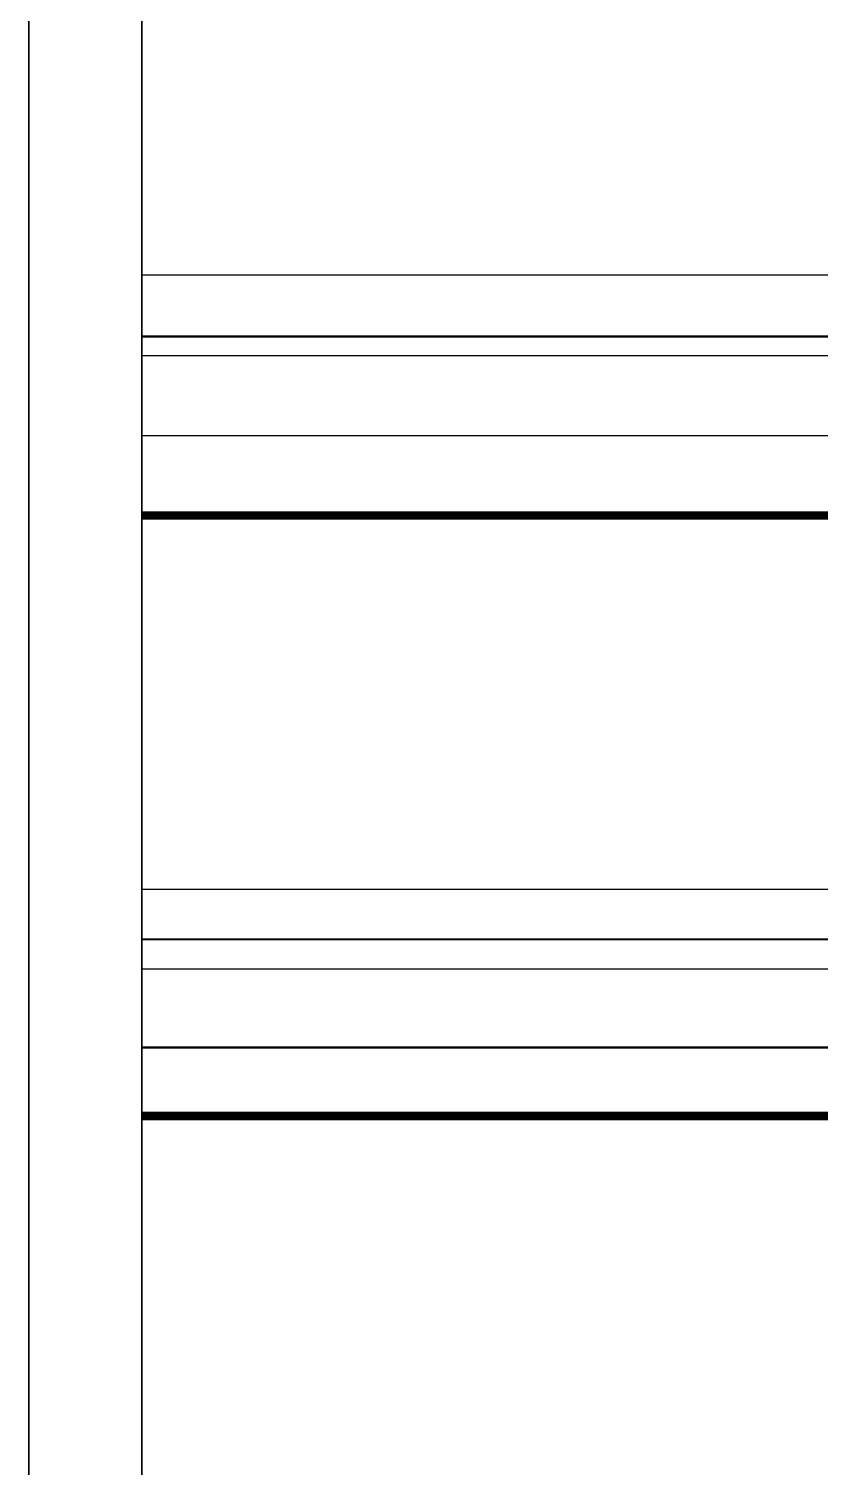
# Model space of a CAD drawing. Header units: millimetres. Extents: x -85 to 1059, y -155 to 155.
# Drawn here: x 1000 to 1003.5, y -82.97 to -76.62 of the extents above; entities that cross this region are included whole.
import ezdxf

# ---------------------------------------------------------------- set-up
doc = ezdxf.new("R2010")
doc.units = ezdxf.units.MM
doc.header["$MEASUREMENT"] = 0
doc.layers.add('Default', color=7, linetype='Continuous', true_color=0x000000)

msp = doc.modelspace()

# ---------------------------------------------------------------- linework, layer by layer
at = {"layer": 'Default'}
for points, knots in [([(1000, 0, -154), (1000, -154, -154), (1000, -154), (1000, -154, 154), (1000, 0, 154), (1000, 154, 154), (1000, 154), (1000, 154, -154), (1000, 0, -154)], [0, 0, 0, 241.902634, 241.902634, 483.805269, 483.805269, 725.707903, 725.707903, 967.610537, 967.610537, 967.610537]), ([(1000, 0, -150), (1000, -150, -150), (1000, -150), (1000, -150, 150), (1000, 0, 150), (1000, 150, 150), (1000, 150), (1000, 150, -150), (1000, 0, -150)], [0, 0, 0, 235.619449, 235.619449, 471.238898, 471.238898, 706.858347, 706.858347, 942.477796, 942.477796, 942.477796])]:
    msp.add_rational_spline(points, [1, 0.707106781187, 1, 0.707106781187, 1, 0.707106781187, 1, 0.707106781187, 1], degree=2, knots=knots, dxfattribs=at)
for points, degree, knots in [([(1000.5, 0.0018, 150.0005), (1000.5, 82.8446, 150.0005), (1000.5, 150.0018, 82.8432), (1000.5, 150.0018, 0.0004), (1000.5, 150.0018, -82.8427), (1000.5, 82.8446, -150), (1000.5, 0.0018, -150), (1000.5, -82.8411, -150), (1000.5, -149.9983, -82.8427), (1000.5, -149.9983, 0.0004), (1000.5, -149.9983, 82.8432), (1000.5, -82.8411, 150.0005), (1000.5, 0.0018, 150.0005)], 3, [-5, -5, -5, -5, -4, -4, -4, -3, -3, -3, -2, -2, -2, -1, -1, -1, -1]), ([(1000.5, 0.3488, 139.7504), (1000.5, -76.9709, 139.7504), (1000.5, -139.6511, 77.0702), (1000.5, -139.6511, -0.2498), (1000.5, -139.6511, -77.5699), (1000.5, -76.9709, -140.2497), (1000.5, 0.3488, -140.2497), (1000.5, 77.6689, -140.2497), (1000.5, 140.349, -77.5699), (1000.5, 140.349, -0.2498), (1000.5, 140.349, 77.0702), (1000.5, 77.6689, 139.7504), (1000.5, 0.3488, 139.7504)], 3, [20636, 20636, 20636, 20636, 20637, 20637, 20637, 20638, 20638, 20638, 20639, 20639, 20639, 20640, 20640, 20640, 20640]), ([(1000.5, 0.0018, 140.0004), (1000.5, -77.318, 140.0004), (1000.5, -139.9981, 77.3202), (1000.5, -139.9981, 0.0002), (1000.5, -139.9981, -77.3199), (1000.5, -77.318, -139.9997), (1000.5, 0.0018, -139.9997), (1000.5, 77.3215, -139.9997), (1000.5, 140.002, -77.3199), (1000.5, 140.002, 0.0002), (1000.5, 140.002, 77.3202), (1000.5, 77.3215, 140.0004), (1000.5, 0.0018, 140.0004)], 3, [-1, -1, -1, -1, 0, 0, 0, 1, 1, 1, 2, 2, 2, 3, 3, 3, 3]), ([(1000.5, -76.0963, -132.7582), (1000.5, -76.1265, -132.7858), (1000.5, -76.1567, -132.8133), (1000.5, -76.1921, -132.8454), (1000.5, -76.2276, -132.8775), (1000.5, -76.2636, -132.9098), (1000.5, -76.2995, -132.942), (1000.5, -76.3357, -132.9745), (1000.5, -76.3719, -133.007), (1000.5, -76.4084, -133.0394), (1000.5, -76.4449, -133.0719), (1000.5, -76.4816, -133.1047), (1000.5, -76.5183, -133.1375), (1000.5, -76.5553, -133.1701), (1000.5, -76.5924, -133.2027), (1000.5, -76.6296, -133.2357), (1000.5, -76.6668, -133.2687), (1000.5, -76.7042, -133.3017), (1000.5, -76.7416, -133.3347), (1000.5, -76.7795, -133.368), (1000.5, -76.8174, -133.4014), (1000.5, -76.8557, -133.4345), (1000.5, -76.894, -133.4677), (1000.5, -76.9324, -133.5012), (1000.5, -76.9709, -133.5347), (1000.5, -77.0099, -133.5682), (1000.5, -77.0488, -133.6017), (1000.5, -77.0877, -133.6353), (1000.5, -77.1265, -133.6688), (1000.5, -77.166, -133.7026), (1000.5, -77.2055, -133.7365), (1000.5, -77.2452, -133.7704), (1000.5, -77.2849, -133.8042), (1000.5, -77.3247, -133.8383), (1000.5, -77.3646, -133.8723), (1000.5, -77.405, -133.9064), (1000.5, -77.4454, -133.9404), (1000.5, -77.4859, -133.9746), (1000.5, -77.5265, -134.0088), (1000.5, -77.5674, -134.0432), (1000.5, -77.6084, -134.0776), (1000.5, -77.6495, -134.112), (1000.5, -77.6906, -134.1464), (1000.5, -77.6976, -134.1522), (1000.5, -77.7047, -134.1581)], 2, [12105, 12105, 12105, 12106, 12106, 12107, 12107, 12108, 12108, 12109, 12109, 12110, 12110, 12111, 12111, 12112, 12112, 12113, 12113, 12114, 12114, 12115, 12115, 12116, 12116, 12117, 12117, 12118, 12118, 12119, 12119, 12120, 12120, 12121, 12121, 12122, 12122, 12123, 12123, 12124, 12124, 12125, 12125, 12126, 12126, 12127, 12127, 12127]), ([(1000.5, -77.7047, 133.6585), (1000.5, -77.6976, 133.6527), (1000.5, -77.6906, 133.6468), (1000.5, -77.6495, 133.6123), (1000.5, -77.6084, 133.5777), (1000.5, -77.5674, 133.5433), (1000.5, -77.5265, 133.5089), (1000.5, -77.4859, 133.4749), (1000.5, -77.4454, 133.4408), (1000.5, -77.405, 133.4066), (1000.5, -77.3646, 133.3724), (1000.5, -77.3247, 133.3383), (1000.5, -77.2849, 133.3043), (1000.5, -77.2452, 133.2706), (1000.5, -77.2055, 133.2369), (1000.5, -77.166, 133.203), (1000.5, -77.1265, 133.1692), (1000.5, -77.0877, 133.1355), (1000.5, -77.0488, 133.1018), (1000.5, -77.0099, 133.0683), (1000.5, -76.9709, 133.0348), (1000.5, -76.9324, 133.0014), (1000.5, -76.894, 132.9681), (1000.5, -76.8557, 132.9347), (1000.5, -76.8174, 132.9014), (1000.5, -76.7795, 132.8683), (1000.5, -76.7416, 132.8351), (1000.5, -76.7042, 132.8019), (1000.5, -76.6668, 132.7688), (1000.5, -76.6296, 132.7361), (1000.5, -76.5924, 132.7035), (1000.5, -76.5553, 132.6705), (1000.5, -76.5183, 132.6375), (1000.5, -76.4816, 132.6051), (1000.5, -76.4449, 132.5726), (1000.5, -76.4084, 132.5398), (1000.5, -76.3719, 132.507), (1000.5, -76.3357, 132.4747), (1000.5, -76.2995, 132.4424), (1000.5, -76.2636, 132.4102), (1000.5, -76.2276, 132.3779), (1000.5, -76.1921, 132.3456), (1000.5, -76.1567, 132.3133), (1000.5, -76.1265, 132.2862), (1000.5, -76.0963, 132.259)], 2, [18963, 18963, 18963, 18964, 18964, 18965, 18965, 18966, 18966, 18967, 18967, 18968, 18968, 18969, 18969, 18970, 18970, 18971, 18971, 18972, 18972, 18973, 18973, 18974, 18974, 18975, 18975, 18976, 18976, 18977, 18977, 18978, 18978, 18979, 18979, 18980, 18980, 18981, 18981, 18982, 18982, 18983, 18983, 18984, 18984, 18985, 18985, 18985]), ([(1000.5, -77.9763, 131.1276), (1000.5, -77.9761, 131.1294), (1000.5, -77.9759, 131.1312), (1000.5, -77.9758, 131.1329), (1000.5, -77.9756, 131.1347)], 2, [18933, 18933, 18933, 18934, 18934, 18935, 18935, 18935]), ([(1000.5, -78.4148, -133.7421), (1000.5, -78.413, -133.733), (1000.5, -78.4113, -133.7238), (1000.5, -78.4012, -133.6711), (1000.5, -78.3912, -133.6183), (1000.5, -78.3813, -133.5658), (1000.5, -78.3714, -133.5132), (1000.5, -78.3614, -133.4612), (1000.5, -78.3513, -133.4091), (1000.5, -78.3411, -133.3573), (1000.5, -78.3308, -133.3054), (1000.5, -78.3208, -133.2539), (1000.5, -78.3107, -133.2024), (1000.5, -78.3005, -133.1512), (1000.5, -78.2903, -133.1001), (1000.5, -78.28, -133.0493), (1000.5, -78.2698, -132.9985), (1000.5, -78.2596, -132.948), (1000.5, -78.2494, -132.8976), (1000.5, -78.2389, -132.8473), (1000.5, -78.2285, -132.7971), (1000.5, -78.2183, -132.7471), (1000.5, -78.2081, -132.6972), (1000.5, -78.1975, -132.6477), (1000.5, -78.1869, -132.5981), (1000.5, -78.1767, -132.5489), (1000.5, -78.1664, -132.4997), (1000.5, -78.1559, -132.4508), (1000.5, -78.1453, -132.4019), (1000.5, -78.1347, -132.3531), (1000.5, -78.1241, -132.3042), (1000.5, -78.1135, -132.2561), (1000.5, -78.1029, -132.2079), (1000.5, -78.0924, -132.1599), (1000.5, -78.0818, -132.112), (1000.5, -78.0712, -132.0643), (1000.5, -78.0606, -132.0167), (1000.5, -78.0499, -131.9693), (1000.5, -78.0391, -131.9218), (1000.5, -78.0285, -131.8749), (1000.5, -78.0179, -131.828), (1000.5, -78.0072, -131.7812), (1000.5, -77.9964, -131.7345), (1000.5, -77.9865, -131.6918), (1000.5, -77.9767, -131.6491)], 2, [12129, 12129, 12129, 12130.045455, 12130.045455, 12131.090909, 12131.090909, 12132.136364, 12132.136364, 12133.181818, 12133.181818, 12134.227273, 12134.227273, 12135.272727, 12135.272727, 12136.318182, 12136.318182, 12137.363636, 12137.363636, 12138.409091, 12138.409091, 12139.454545, 12139.454545, 12140.5, 12140.5, 12141.545455, 12141.545455, 12142.590909, 12142.590909, 12143.636364, 12143.636364, 12144.681818, 12144.681818, 12145.727273, 12145.727273, 12146.772727, 12146.772727, 12147.818182, 12147.818182, 12148.863636, 12148.863636, 12149.909091, 12149.909091, 12150.954545, 12150.954545, 12152, 12152, 12152]), ([(1000.5, -77.9781, 131.1552), (1000.5, -77.9872, 131.1948), (1000.5, -77.9964, 131.2345), (1000.5, -78.0072, 131.2813), (1000.5, -78.0179, 131.328), (1000.5, -78.0285, 131.3751), (1000.5, -78.0391, 131.4222), (1000.5, -78.0499, 131.4697), (1000.5, -78.0606, 131.5171), (1000.5, -78.0712, 131.5646), (1000.5, -78.0818, 131.612), (1000.5, -78.0924, 131.6602), (1000.5, -78.1029, 131.7083), (1000.5, -78.1135, 131.7566), (1000.5, -78.1241, 131.805), (1000.5, -78.1347, 131.8535), (1000.5, -78.1453, 131.902), (1000.5, -78.1559, 131.951), (1000.5, -78.1664, 132.0001), (1000.5, -78.1767, 132.0493), (1000.5, -78.1869, 132.0985), (1000.5, -78.1975, 132.1481), (1000.5, -78.2081, 132.1976), (1000.5, -78.2183, 132.2474), (1000.5, -78.2285, 132.2971), (1000.5, -78.2389, 132.3474), (1000.5, -78.2494, 132.3976), (1000.5, -78.2596, 132.4483), (1000.5, -78.2698, 132.4989), (1000.5, -78.28, 132.5499), (1000.5, -78.2903, 132.6008), (1000.5, -78.3005, 132.6518), (1000.5, -78.3107, 132.7028), (1000.5, -78.3208, 132.7543), (1000.5, -78.3308, 132.8058), (1000.5, -78.3411, 132.8577), (1000.5, -78.3513, 132.9095), (1000.5, -78.3614, 132.9616), (1000.5, -78.3714, 133.0136), (1000.5, -78.3813, 133.0662), (1000.5, -78.3912, 133.1187), (1000.5, -78.4012, 133.1713), (1000.5, -78.4113, 133.2239), (1000.5, -78.413, 133.233), (1000.5, -78.4148, 133.2422)], 2, [18939, 18939, 18939, 18940, 18940, 18941, 18941, 18942, 18942, 18943, 18943, 18944, 18944, 18945, 18945, 18946, 18946, 18947, 18947, 18948, 18948, 18949, 18949, 18950, 18950, 18951, 18951, 18952, 18952, 18953, 18953, 18954, 18954, 18955, 18955, 18956, 18956, 18957, 18957, 18958, 18958, 18959, 18959, 18960, 18960, 18961, 18961, 18961]), ([(1000.5, -77.9795, -131.6209), (1000.5, -78.1061, -131.5452), (1000.5, -78.2328, -131.4695), (1000.5, -78.3665, -131.3893), (1000.5, -78.5002, -131.309), (1000.5, -78.6265, -131.2328), (1000.5, -78.7528, -131.1566)], 2, [12160, 12160, 12160, 12161, 12161, 12162, 12162, 12163, 12163, 12163]), ([(1000.5, -78.7528, 130.657), (1000.5, -78.6265, 130.7332), (1000.5, -78.5002, 130.8094), (1000.5, -78.3665, 130.8897), (1000.5, -78.2328, 130.97), (1000.5, -78.1061, 131.0454), (1000.5, -77.9795, 131.1209)], 2, [18927, 18927, 18927, 18928, 18928, 18929, 18929, 18930, 18930, 18930]), ([(1000.5, -78.7838, -131.1715), (1000.5, -78.8143, -131.1983), (1000.5, -78.8448, -131.2251), (1000.5, -78.881, -131.2565), (1000.5, -78.9172, -131.2879), (1000.5, -78.9538, -131.3194), (1000.5, -78.9905, -131.351), (1000.5, -79.0272, -131.3828), (1000.5, -79.0639, -131.4145), (1000.5, -79.101, -131.4463), (1000.5, -79.138, -131.478), (1000.5, -79.1754, -131.5098), (1000.5, -79.2128, -131.5415), (1000.5, -79.2504, -131.5736), (1000.5, -79.2879, -131.6057), (1000.5, -79.326, -131.6378), (1000.5, -79.3641, -131.6699), (1000.5, -79.4024, -131.7022), (1000.5, -79.4407, -131.7345), (1000.5, -79.4793, -131.7669), (1000.5, -79.5179, -131.7994), (1000.5, -79.5566, -131.8319), (1000.5, -79.5952, -131.8643), (1000.5, -79.6345, -131.8969), (1000.5, -79.6739, -131.9296), (1000.5, -79.7132, -131.9622), (1000.5, -79.7525, -131.9948), (1000.5, -79.7922, -132.0278), (1000.5, -79.8319, -132.0608), (1000.5, -79.8721, -132.0936), (1000.5, -79.9123, -132.1264), (1000.5, -79.9526, -132.1596), (1000.5, -79.9928, -132.1927), (1000.5, -80.0335, -132.2259), (1000.5, -80.0743, -132.2591), (1000.5, -80.1152, -132.2924), (1000.5, -80.1561, -132.3257), (1000.5, -80.1976, -132.3591), (1000.5, -80.239, -132.3924), (1000.5, -80.2805, -132.4259), (1000.5, -80.3219, -132.4594), (1000.5, -80.3637, -132.493), (1000.5, -80.4055, -132.5265), (1000.5, -80.4128, -132.5323), (1000.5, -80.42, -132.5381)], 2, [12172, 12172, 12172, 12173, 12173, 12174, 12174, 12175, 12175, 12176, 12176, 12177, 12177, 12178, 12178, 12179, 12179, 12180, 12180, 12181, 12181, 12182, 12182, 12183, 12183, 12184, 12184, 12185, 12185, 12186, 12186, 12187, 12187, 12188, 12188, 12189, 12189, 12190, 12190, 12191, 12191, 12192, 12192, 12193, 12193, 12194, 12194, 12194]), ([(1000.5, -80.42, 132.0385), (1000.5, -80.4128, 132.0327), (1000.5, -80.4055, 132.0269), (1000.5, -80.3637, 131.9934), (1000.5, -80.3219, 131.9598), (1000.5, -80.2805, 131.9263), (1000.5, -80.239, 131.8928), (1000.5, -80.1976, 131.8595), (1000.5, -80.1561, 131.8261), (1000.5, -80.1152, 131.7928), (1000.5, -80.0743, 131.7595), (1000.5, -80.0335, 131.7265), (1000.5, -79.9928, 131.6935), (1000.5, -79.9526, 131.6603), (1000.5, -79.9123, 131.6272), (1000.5, -79.8721, 131.5942), (1000.5, -79.8319, 131.5612), (1000.5, -79.7922, 131.5284), (1000.5, -79.7525, 131.4956), (1000.5, -79.7132, 131.4628), (1000.5, -79.6739, 131.43), (1000.5, -79.6345, 131.3973), (1000.5, -79.5952, 131.3647), (1000.5, -79.5566, 131.3323), (1000.5, -79.5179, 131.2998), (1000.5, -79.4793, 131.2675), (1000.5, -79.4407, 131.2352), (1000.5, -79.4024, 131.2028), (1000.5, -79.3641, 131.1703), (1000.5, -79.326, 131.1382), (1000.5, -79.2879, 131.1061), (1000.5, -79.2504, 131.0742), (1000.5, -79.2128, 131.0423), (1000.5, -79.1754, 131.0102), (1000.5, -79.138, 130.9781), (1000.5, -79.101, 130.9463), (1000.5, -79.0639, 130.9146), (1000.5, -79.0272, 130.883), (1000.5, -78.9905, 130.8514), (1000.5, -78.9538, 130.8197), (1000.5, -78.9172, 130.7879), (1000.5, -78.881, 130.7565), (1000.5, -78.8448, 130.7251), (1000.5, -78.8143, 130.6985), (1000.5, -78.7838, 130.6719)], 2, [18896, 18896, 18896, 18897, 18897, 18898, 18898, 18899, 18899, 18900, 18900, 18901, 18901, 18902, 18902, 18903, 18903, 18904, 18904, 18905, 18905, 18906, 18906, 18907, 18907, 18908, 18908, 18909, 18909, 18910, 18910, 18911, 18911, 18912, 18912, 18913, 18913, 18914, 18914, 18915, 18915, 18916, 18916, 18917, 18917, 18918, 18918, 18918]), ([(1000.5, -80.6405, 129.4999), (1000.5, -80.6401, 129.5013), (1000.5, -80.6398, 129.5028), (1000.5, -80.6394, 129.5042), (1000.5, -80.6391, 129.5056)], 2, [18865, 18865, 18865, 18866, 18866, 18867, 18867, 18867]), ([(1000.5, -80.6408, -130.0239), (1000.5, -80.6405, -130.0212), (1000.5, -80.6401, -130.0186), (1000.5, -80.6398, -130.0161), (1000.5, -80.6394, -130.0136)], 2, [12219, 12219, 12219, 12220, 12220, 12221, 12221, 12221]), ([(1000.5, -81.1178, -132.0894), (1000.5, -81.1067, -132.0368), (1000.5, -81.0956, -131.9843), (1000.5, -81.0844, -131.932), (1000.5, -81.0733, -131.8798), (1000.5, -81.0622, -131.8278), (1000.5, -81.0511, -131.7758), (1000.5, -81.04, -131.7243), (1000.5, -81.0289, -131.6727), (1000.5, -81.0176, -131.6216), (1000.5, -81.0063, -131.5704), (1000.5, -80.9952, -131.5195), (1000.5, -80.9841, -131.4685), (1000.5, -80.9726, -131.4179), (1000.5, -80.9612, -131.3672), (1000.5, -80.9499, -131.317), (1000.5, -80.9386, -131.2667), (1000.5, -80.9273, -131.2168), (1000.5, -80.916, -131.1669), (1000.5, -80.9045, -131.1169), (1000.5, -80.8931, -131.067), (1000.5, -80.8818, -131.0178), (1000.5, -80.8705, -130.9686), (1000.5, -80.859, -130.9196), (1000.5, -80.8476, -130.8705), (1000.5, -80.8361, -130.8217), (1000.5, -80.8246, -130.7728), (1000.5, -80.813, -130.7245), (1000.5, -80.8013, -130.6762), (1000.5, -80.7899, -130.6282), (1000.5, -80.7784, -130.5802), (1000.5, -80.7668, -130.5324), (1000.5, -80.7551, -130.4846), (1000.5, -80.7437, -130.4371), (1000.5, -80.7322, -130.3897), (1000.5, -80.7206, -130.3426), (1000.5, -80.7089, -130.2955), (1000.5, -80.6973, -130.2486), (1000.5, -80.6856, -130.2017), (1000.5, -80.674, -130.1553), (1000.5, -80.6624, -130.1089), (1000.5, -80.6523, -130.0694), (1000.5, -80.6422, -130.0299)], 2, [12197, 12197, 12197, 12198, 12198, 12199, 12199, 12200, 12200, 12201, 12201, 12202, 12202, 12203, 12203, 12204, 12204, 12205, 12205, 12206, 12206, 12207, 12207, 12208, 12208, 12209, 12209, 12210, 12210, 12211, 12211, 12212, 12212, 12213, 12213, 12214, 12214, 12215, 12215, 12216, 12216, 12217, 12217, 12218, 12218, 12218]), ([(1000.5, -80.6422, 129.5306), (1000.5, -80.6523, 129.5698), (1000.5, -80.6624, 129.6089), (1000.5, -80.674, 129.6555), (1000.5, -80.6856, 129.7021), (1000.5, -80.6973, 129.749), (1000.5, -80.7089, 129.7959), (1000.5, -80.7206, 129.843), (1000.5, -80.7322, 129.8901), (1000.5, -80.7437, 129.9375), (1000.5, -80.7551, 129.985), (1000.5, -80.7668, 130.0326), (1000.5, -80.7784, 130.0802), (1000.5, -80.7899, 130.1286), (1000.5, -80.8013, 130.1769), (1000.5, -80.813, 130.2251), (1000.5, -80.8246, 130.2732), (1000.5, -80.8361, 130.3221), (1000.5, -80.8476, 130.3709), (1000.5, -80.859, 130.42), (1000.5, -80.8705, 130.469), (1000.5, -80.8818, 130.5182), (1000.5, -80.8931, 130.5674), (1000.5, -80.9045, 130.617), (1000.5, -80.916, 130.6666), (1000.5, -80.9273, 130.7168), (1000.5, -80.9386, 130.7671), (1000.5, -80.9499, 130.8174), (1000.5, -80.9612, 130.8676), (1000.5, -80.9726, 130.9183), (1000.5, -80.9841, 130.9689), (1000.5, -80.9952, 131.0197), (1000.5, -81.0063, 131.0705), (1000.5, -81.0176, 131.1218), (1000.5, -81.0289, 131.1732), (1000.5, -81.04, 131.2248), (1000.5, -81.0511, 131.2765), (1000.5, -81.0622, 131.3284), (1000.5, -81.0733, 131.3802), (1000.5, -81.0844, 131.4324), (1000.5, -81.0956, 131.4847), (1000.5, -81.1067, 131.5372), (1000.5, -81.1178, 131.5898), (1000.5, -81.1196, 131.5988), (1000.5, -81.1213, 131.6078)], 2, [18872, 18872, 18872, 18873, 18873, 18874, 18874, 18875, 18875, 18876, 18876, 18877, 18877, 18878, 18878, 18879, 18879, 18880, 18880, 18881, 18881, 18882, 18882, 18883, 18883, 18884, 18884, 18885, 18885, 18886, 18886, 18887, 18887, 18888, 18888, 18889, 18889, 18890, 18890, 18891, 18891, 18892, 18892, 18893, 18893, 18894, 18894, 18894]), ([(1000.5, -80.6433, -129.9956), (1000.5, -80.7682, -129.9175), (1000.5, -80.8931, -129.8394), (1000.5, -81.0252, -129.7563), (1000.5, -81.1573, -129.6732), (1000.5, -81.2818, -129.5945), (1000.5, -81.4064, -129.5159)], 2, [12227, 12227, 12227, 12228, 12228, 12229, 12229, 12230, 12230, 12230]), ([(1000.5, -81.4064, 129.0166), (1000.5, -81.2818, 129.0951), (1000.5, -81.1573, 129.1736), (1000.5, -81.0252, 129.2567), (1000.5, -80.8931, 129.3398), (1000.5, -80.7682, 129.4179), (1000.5, -80.6433, 129.496)], 2, [18860, 18860, 18860, 18861, 18861, 18862, 18862, 18863, 18863, 18863]), ([(1000.5, -81.4378, -129.5303), (1000.5, -81.469, -129.5563), (1000.5, -81.5002, -129.5822), (1000.5, -81.5371, -129.6129), (1000.5, -81.5739, -129.6436), (1000.5, -81.6111, -129.6744), (1000.5, -81.6484, -129.7053), (1000.5, -81.6858, -129.7362), (1000.5, -81.7232, -129.767), (1000.5, -81.7607, -129.7983), (1000.5, -81.7983, -129.8295), (1000.5, -81.8362, -129.8604), (1000.5, -81.8741, -129.8912), (1000.5, -81.9126, -129.9226), (1000.5, -81.951, -129.954), (1000.5, -81.9897, -129.9854), (1000.5, -82.0283, -130.0168), (1000.5, -82.0673, -130.0482), (1000.5, -82.1063, -130.0796), (1000.5, -82.1453, -130.1112), (1000.5, -82.1842, -130.1428), (1000.5, -82.2239, -130.1745), (1000.5, -82.2636, -130.2063), (1000.5, -82.3033, -130.2382), (1000.5, -82.343, -130.2701), (1000.5, -82.3832, -130.3019), (1000.5, -82.4234, -130.3336), (1000.5, -82.4636, -130.3657), (1000.5, -82.5039, -130.3978), (1000.5, -82.5448, -130.4299), (1000.5, -82.5857, -130.462), (1000.5, -82.6266, -130.4943), (1000.5, -82.6675, -130.5266), (1000.5, -82.709, -130.5589), (1000.5, -82.7504, -130.5911), (1000.5, -82.7921, -130.6236), (1000.5, -82.8337, -130.656), (1000.5, -82.8755, -130.6885), (1000.5, -82.9173, -130.721), (1000.5, -82.9596, -130.7538), (1000.5, -83.002, -130.7866), (1000.5, -83.0445, -130.8192), (1000.5, -83.087, -130.8518), (1000.5, -83.0944, -130.8575), (1000.5, -83.1018, -130.8631)], 2, [12239, 12239, 12239, 12240, 12240, 12241, 12241, 12242, 12242, 12243, 12243, 12244, 12244, 12245, 12245, 12246, 12246, 12247, 12247, 12248, 12248, 12249, 12249, 12250, 12250, 12251, 12251, 12252, 12252, 12253, 12253, 12254, 12254, 12255, 12255, 12256, 12256, 12257, 12257, 12258, 12258, 12259, 12259, 12260, 12260, 12261, 12261, 12261]), ([(1000.5, -83.1018, 130.3635), (1000.5, -83.0944, 130.3579), (1000.5, -83.087, 130.3522), (1000.5, -83.0445, 130.3194), (1000.5, -83.002, 130.2866), (1000.5, -82.9596, 130.2542), (1000.5, -82.9173, 130.2217), (1000.5, -82.8755, 130.1889), (1000.5, -82.8337, 130.1561), (1000.5, -82.7921, 130.1238), (1000.5, -82.7504, 130.0915), (1000.5, -82.709, 130.0591), (1000.5, -82.6675, 130.0266), (1000.5, -82.6266, 129.9945), (1000.5, -82.5857, 129.9624), (1000.5, -82.5448, 129.9303), (1000.5, -82.5039, 129.8982), (1000.5, -82.4636, 129.8661), (1000.5, -82.4234, 129.834), (1000.5, -82.3832, 129.8021), (1000.5, -82.343, 129.7702), (1000.5, -82.3033, 129.7384), (1000.5, -82.2636, 129.7067), (1000.5, -82.2239, 129.6749), (1000.5, -82.1842, 129.6432), (1000.5, -82.1453, 129.6116), (1000.5, -82.1063, 129.58), (1000.5, -82.0673, 129.5486), (1000.5, -82.0283, 129.5172), (1000.5, -81.9897, 129.4858), (1000.5, -81.951, 129.4544), (1000.5, -81.9126, 129.4232), (1000.5, -81.8741, 129.392), (1000.5, -81.8362, 129.3606), (1000.5, -81.7983, 129.3292), (1000.5, -81.7607, 129.2983), (1000.5, -81.7232, 129.2674), (1000.5, -81.6858, 129.2366), (1000.5, -81.6484, 129.2057), (1000.5, -81.6111, 129.1748), (1000.5, -81.5739, 129.144), (1000.5, -81.5371, 129.1133), (1000.5, -81.5002, 129.0826), (1000.5, -81.469, 129.0565), (1000.5, -81.4378, 129.0304)], 2, [18829, 18829, 18829, 18830, 18830, 18831, 18831, 18832, 18832, 18833, 18833, 18834, 18834, 18835, 18835, 18836, 18836, 18837, 18837, 18838, 18838, 18839, 18839, 18840, 18840, 18841, 18841, 18842, 18842, 18843, 18843, 18844, 18844, 18845, 18845, 18846, 18846, 18847, 18847, 18848, 18848, 18849, 18849, 18850, 18850, 18851, 18851, 18851])]:
    msp.add_open_spline(points, degree=degree, knots=knots, dxfattribs=at)
for points in [[(1007, -77.7047, -134.1581), (1003.75, -77.7047, -134.1581), (1000.5, -77.7047, -134.1581)], [(1000.5, -77.7047, -134.1581), (1000.5, -77.8833, -134.0559), (1000.5, -78.062, -133.9538)], [(1007, -77.7047, 133.6585), (1003.75, -77.7047, 133.6585), (1000.5, -77.7047, 133.6585)], [(1000.5, -78.062, 133.4542), (1000.5, -77.8833, 133.5563), (1000.5, -77.7047, 133.6585)], [(1007, -77.9756, -131.6389), (1003.75, -77.9756, -131.6389), (1000.5, -77.9756, -131.6389)], [(1000.5, -77.9763, -131.6435), (1000.5, -77.9759, -131.6412), (1000.5, -77.9756, -131.6389)], [(1007, -77.9756, -131.6346), (1003.75, -77.9756, -131.6346), (1000.5, -77.9756, -131.6346)], [(1000.5, -77.9756, -131.6389), (1000.5, -77.9756, -131.6368), (1000.5, -77.9756, -131.6346)], [(1000.5, -77.9756, -131.6346), (1000.5, -77.9758, -131.6325), (1000.5, -77.9759, -131.6304)], [(1007, -77.9756, 131.1347), (1003.75, -77.9756, 131.1347), (1000.5, -77.9756, 131.1347)], [(1007, -77.9756, 131.1389), (1003.75, -77.9756, 131.1389), (1000.5, -77.9756, 131.1389)], [(1000.5, -77.9756, 131.1347), (1000.5, -77.9756, 131.1368), (1000.5, -77.9756, 131.1389)], [(1000.5, -77.9756, 131.1389), (1000.5, -77.9759, 131.1416), (1000.5, -77.9763, 131.1442)], [(1007, -77.9759, -131.6304), (1003.75, -77.9759, -131.6304), (1000.5, -77.9759, -131.6304)], [(1000.5, -77.9759, -131.6304), (1000.5, -77.9761, -131.6288), (1000.5, -77.9763, -131.6272)], [(1007, -77.9763, -131.6435), (1003.75, -77.9763, -131.6435), (1000.5, -77.9763, -131.6435)], [(1000.5, -77.9767, -131.6491), (1000.5, -77.9765, -131.6463), (1000.5, -77.9763, -131.6435)], [(1007, -77.9763, -131.6272), (1003.75, -77.9763, -131.6272), (1000.5, -77.9763, -131.6272)], [(1000.5, -77.9763, -131.6272), (1000.5, -77.9767, -131.626), (1000.5, -77.977, -131.6248)], [(1007, -77.9763, 131.1276), (1003.75, -77.9763, 131.1276), (1000.5, -77.9763, 131.1276)], [(1000.5, -77.977, 131.1248), (1000.5, -77.9767, 131.1262), (1000.5, -77.9763, 131.1276)], [(1007, -77.9763, 131.1442), (1003.75, -77.9763, 131.1442), (1000.5, -77.9763, 131.1442)], [(1000.5, -77.9763, 131.1442), (1000.5, -77.9765, 131.1469), (1000.5, -77.9767, 131.1495)], [(1007, -77.9767, -131.6491), (1003.75, -77.9767, -131.6491), (1000.5, -77.9767, -131.6491)], [(1007, -77.9767, 131.1495), (1003.75, -77.9767, 131.1495), (1000.5, -77.9767, 131.1495)], [(1000.5, -77.9767, 131.1495), (1000.5, -77.9774, 131.1523), (1000.5, -77.9781, 131.1552)], [(1007, -77.977, -131.6248), (1003.75, -77.977, -131.6248), (1000.5, -77.977, -131.6248)], [(1000.5, -77.977, -131.6248), (1000.5, -77.9775, -131.6237), (1000.5, -77.9781, -131.6227)], [(1007, -77.977, 131.1248), (1003.75, -77.977, 131.1248), (1000.5, -77.977, 131.1248)], [(1000.5, -77.9781, 131.1227), (1000.5, -77.9775, 131.1238), (1000.5, -77.977, 131.1248)], [(1007, -77.9781, -131.6227), (1003.75, -77.9781, -131.6227), (1000.5, -77.9781, -131.6227)], [(1000.5, -77.9781, -131.6227), (1000.5, -77.9788, -131.6218), (1000.5, -77.9795, -131.6209)], [(1007, -77.9781, 131.1227), (1003.75, -77.9781, 131.1227), (1000.5, -77.9781, 131.1227)], [(1000.5, -77.9795, 131.1209), (1000.5, -77.9788, 131.1218), (1000.5, -77.9781, 131.1227)], [(1007, -77.9781, 131.1552), (1003.75, -77.9781, 131.1552), (1000.5, -77.9781, 131.1552)], [(1007, -77.9795, -131.6209), (1003.75, -77.9795, -131.6209), (1000.5, -77.9795, -131.6209)], [(1007, -77.9795, 131.1209), (1003.75, -77.9795, 131.1209), (1000.5, -77.9795, 131.1209)], [(1007, -78.062, -133.9538), (1003.75, -78.062, -133.9538), (1000.5, -78.062, -133.9538)], [(1000.5, -78.062, -133.9538), (1000.5, -78.2384, -133.848), (1000.5, -78.4148, -133.7421)], [(1007, -78.062, 133.4542), (1003.75, -78.062, 133.4542), (1000.5, -78.062, 133.4542)], [(1000.5, -78.4148, 133.2422), (1000.5, -78.2384, 133.3482), (1000.5, -78.062, 133.4542)], [(1007, -78.4148, -133.7421), (1003.75, -78.4148, -133.7421), (1000.5, -78.4148, -133.7421)], [(1007, -78.4148, 133.2422), (1003.75, -78.4148, 133.2422), (1000.5, -78.4148, 133.2422)], [(1007, -78.7528, -131.1566), (1003.75, -78.7528, -131.1566), (1000.5, -78.7528, -131.1566)], [(1000.5, -78.7528, -131.1566), (1000.5, -78.7538, -131.1565), (1000.5, -78.7549, -131.1563)], [(1007, -78.7528, 130.657), (1003.75, -78.7528, 130.657), (1000.5, -78.7528, 130.657)], [(1000.5, -78.7549, 130.6563), (1000.5, -78.7538, 130.6567), (1000.5, -78.7528, 130.657)], [(1007, -78.7549, -131.1563), (1003.75, -78.7549, -131.1563), (1000.5, -78.7549, -131.1563)], [(1000.5, -78.7549, -131.1563), (1000.5, -78.7559, -131.1563), (1000.5, -78.757, -131.1563)], [(1007, -78.7549, 130.6563), (1003.75, -78.7549, 130.6563), (1000.5, -78.7549, 130.6563)], [(1000.5, -78.757, 130.6563), (1000.5, -78.7559, 130.6563), (1000.5, -78.7549, 130.6563)], [(1007, -78.757, -131.1563), (1003.75, -78.757, -131.1563), (1000.5, -78.757, -131.1563)], [(1000.5, -78.757, -131.1563), (1000.5, -78.7586, -131.1565), (1000.5, -78.7602, -131.1566)], [(1007, -78.757, 130.6563), (1003.75, -78.757, 130.6563), (1000.5, -78.757, 130.6563)], [(1000.5, -78.7602, 130.657), (1000.5, -78.7586, 130.6567), (1000.5, -78.757, 130.6563)], [(1007, -78.7602, -131.1566), (1003.75, -78.7602, -131.1566), (1000.5, -78.7602, -131.1566)], [(1000.5, -78.7602, -131.1566), (1000.5, -78.7618, -131.1572), (1000.5, -78.7633, -131.1577)], [(1007, -78.7602, 130.657), (1003.75, -78.7602, 130.657), (1000.5, -78.7602, 130.657)], [(1000.5, -78.7633, 130.6581), (1000.5, -78.7618, 130.6576), (1000.5, -78.7602, 130.657)], [(1007, -78.7633, -131.1577), (1003.75, -78.7633, -131.1577), (1000.5, -78.7633, -131.1577)], [(1000.5, -78.7633, -131.1577), (1000.5, -78.7651, -131.1586), (1000.5, -78.7669, -131.1595)], [(1007, -78.7633, 130.6581), (1003.75, -78.7633, 130.6581), (1000.5, -78.7633, 130.6581)], [(1000.5, -78.7669, 130.6599), (1000.5, -78.7651, 130.659), (1000.5, -78.7633, 130.6581)], [(1007, -78.7669, -131.1595), (1003.75, -78.7669, -131.1595), (1000.5, -78.7669, -131.1595)], [(1000.5, -78.7669, -131.1595), (1000.5, -78.7686, -131.1605), (1000.5, -78.7704, -131.1616)], [(1007, -78.7669, 130.6599), (1003.75, -78.7669, 130.6599), (1000.5, -78.7669, 130.6599)], [(1000.5, -78.7704, 130.662), (1000.5, -78.7686, 130.6609), (1000.5, -78.7669, 130.6599)], [(1007, -78.7704, -131.1616), (1003.75, -78.7704, -131.1616), (1000.5, -78.7704, -131.1616)], [(1000.5, -78.7704, -131.1616), (1000.5, -78.7725, -131.163), (1000.5, -78.7746, -131.1644)], [(1007, -78.7704, 130.662), (1003.75, -78.7704, 130.662), (1000.5, -78.7704, 130.662)], [(1000.5, -78.7746, 130.6648), (1000.5, -78.7725, 130.6634), (1000.5, -78.7704, 130.662)], [(1007, -78.7746, -131.1644), (1003.75, -78.7746, -131.1644), (1000.5, -78.7746, -131.1644)], [(1000.5, -78.7746, -131.1644), (1000.5, -78.7768, -131.1662), (1000.5, -78.7789, -131.1679)], [(1007, -78.7746, 130.6648), (1003.75, -78.7746, 130.6648), (1000.5, -78.7746, 130.6648)], [(1000.5, -78.7789, 130.668), (1000.5, -78.7768, 130.6664), (1000.5, -78.7746, 130.6648)], [(1007, -78.7789, -131.1679), (1003.75, -78.7789, -131.1679), (1000.5, -78.7789, -131.1679)], [(1000.5, -78.7789, -131.1679), (1000.5, -78.7813, -131.1697), (1000.5, -78.7838, -131.1715)], [(1007, -78.7789, 130.668), (1003.75, -78.7789, 130.668), (1000.5, -78.7789, 130.668)], [(1000.5, -78.7838, 130.6719), (1000.5, -78.7813, 130.6699), (1000.5, -78.7789, 130.668)], [(1007, -78.7838, -131.1715), (1003.75, -78.7838, -131.1715), (1000.5, -78.7838, -131.1715)], [(1007, -78.7838, 130.6719), (1003.75, -78.7838, 130.6719), (1000.5, -78.7838, 130.6719)], [(1007, -80.42, -132.5381), (1003.75, -80.42, -132.5381), (1000.5, -80.42, -132.5381)], [(1000.5, -80.42, -132.5381), (1000.5, -80.5964, -132.4323), (1000.5, -80.7728, -132.3264)], [(1007, -80.42, 132.0385), (1003.75, -80.42, 132.0385), (1000.5, -80.42, 132.0385)], [(1000.5, -80.7728, 131.8265), (1000.5, -80.5964, 131.9325), (1000.5, -80.42, 132.0385)], [(1007, -80.6391, -130.009), (1003.75, -80.6391, -130.009), (1000.5, -80.6391, -130.009)], [(1000.5, -80.6394, -130.0136), (1000.5, -80.6392, -130.0113), (1000.5, -80.6391, -130.009)], [(1007, -80.6391, -130.0055), (1003.75, -80.6391, -130.0055), (1000.5, -80.6391, -130.0055)], [(1000.5, -80.6391, -130.009), (1000.5, -80.6391, -130.0073), (1000.5, -80.6391, -130.0055)], [(1000.5, -80.6391, -130.0055), (1000.5, -80.6394, -130.0039), (1000.5, -80.6398, -130.0023)], [(1007, -80.6391, 129.5056), (1003.75, -80.6391, 129.5056), (1000.5, -80.6391, 129.5056)], [(1007, -80.6391, 129.5098), (1003.75, -80.6391, 129.5098), (1000.5, -80.6391, 129.5098)], [(1000.5, -80.6391, 129.5056), (1000.5, -80.6391, 129.5077), (1000.5, -80.6391, 129.5098)], [(1000.5, -80.6391, 129.5098), (1000.5, -80.6392, 129.5119), (1000.5, -80.6394, 129.514)], [(1007, -80.6394, -130.0136), (1003.75, -80.6394, -130.0136), (1000.5, -80.6394, -130.0136)], [(1007, -80.6394, 129.514), (1003.75, -80.6394, 129.514), (1000.5, -80.6394, 129.514)], [(1000.5, -80.6394, 129.514), (1000.5, -80.6398, 129.5163), (1000.5, -80.6401, 129.5186)], [(1007, -80.6398, -130.0023), (1003.75, -80.6398, -130.0023), (1000.5, -80.6398, -130.0023)], [(1000.5, -80.6398, -130.0023), (1000.5, -80.6401, -130.0009), (1000.5, -80.6405, -129.9995)], [(1007, -80.6401, 129.5186), (1003.75, -80.6401, 129.5186), (1000.5, -80.6401, 129.5186)], [(1000.5, -80.6401, 129.5186), (1000.5, -80.6405, 129.5214), (1000.5, -80.6408, 129.5243)], [(1007, -80.6405, -129.9995), (1003.75, -80.6405, -129.9995), (1000.5, -80.6405, -129.9995)], [(1000.5, -80.6405, -129.9995), (1000.5, -80.641, -129.9985), (1000.5, -80.6415, -129.9974)], [(1007, -80.6405, 129.4999), (1003.75, -80.6405, 129.4999), (1000.5, -80.6405, 129.4999)], [(1000.5, -80.6415, 129.4975), (1000.5, -80.641, 129.4987), (1000.5, -80.6405, 129.4999)], [(1007, -80.6408, -130.0239), (1003.75, -80.6408, -130.0239), (1000.5, -80.6408, -130.0239)], [(1000.5, -80.6422, -130.0299), (1000.5, -80.6415, -130.0269), (1000.5, -80.6408, -130.0239)], [(1007, -80.6408, 129.5243), (1003.75, -80.6408, 129.5243), (1000.5, -80.6408, 129.5243)], [(1000.5, -80.6408, 129.5243), (1000.5, -80.6415, 129.5274), (1000.5, -80.6422, 129.5306)], [(1007, -80.6415, -129.9974), (1003.75, -80.6415, -129.9974), (1000.5, -80.6415, -129.9974)], [(1000.5, -80.6415, -129.9974), (1000.5, -80.6424, -129.9965), (1000.5, -80.6433, -129.9956)], [(1007, -80.6415, 129.4975), (1003.75, -80.6415, 129.4975), (1000.5, -80.6415, 129.4975)], [(1000.5, -80.6433, 129.496), (1000.5, -80.6424, 129.4968), (1000.5, -80.6415, 129.4975)], [(1007, -80.6422, -130.0299), (1003.75, -80.6422, -130.0299), (1000.5, -80.6422, -130.0299)], [(1007, -80.6422, 129.5306), (1003.75, -80.6422, 129.5306), (1000.5, -80.6422, 129.5306)], [(1007, -80.6433, -129.9956), (1003.75, -80.6433, -129.9956), (1000.5, -80.6433, -129.9956)], [(1007, -80.6433, 129.496), (1003.75, -80.6433, 129.496), (1000.5, -80.6433, 129.496)], [(1007, -80.7728, -132.3264), (1003.75, -80.7728, -132.3264), (1000.5, -80.7728, -132.3264)], [(1000.5, -80.7728, -132.3264), (1000.5, -80.947, -132.2171), (1000.5, -81.1213, -132.1077)], [(1007, -80.7728, 131.8265), (1003.75, -80.7728, 131.8265), (1000.5, -80.7728, 131.8265)], [(1000.5, -81.1213, 131.6078), (1000.5, -80.947, 131.7171), (1000.5, -80.7728, 131.8265)], [(1007, -81.1178, -132.0894), (1003.75, -81.1178, -132.0894), (1000.5, -81.1178, -132.0894)], [(1000.5, -81.1213, -132.1077), (1000.5, -81.1196, -132.0986), (1000.5, -81.1178, -132.0894)], [(1007, -81.1213, -132.1077), (1003.75, -81.1213, -132.1077), (1000.5, -81.1213, -132.1077)], [(1007, -81.1213, 131.6078), (1003.75, -81.1213, 131.6078), (1000.5, -81.1213, 131.6078)], [(1007, -81.4064, -129.5159), (1003.75, -81.4064, -129.5159), (1000.5, -81.4064, -129.5159)], [(1000.5, -81.4064, -129.5159), (1000.5, -81.4074, -129.5157), (1000.5, -81.4085, -129.5155)], [(1007, -81.4064, 129.0166), (1003.75, -81.4064, 129.0166), (1000.5, -81.4064, 129.0166)], [(1000.5, -81.4085, 129.0159), (1000.5, -81.4074, 129.0163), (1000.5, -81.4064, 129.0166)], [(1007, -81.4085, -129.5155), (1003.75, -81.4085, -129.5155), (1000.5, -81.4085, -129.5155)], [(1000.5, -81.4085, -129.5155), (1000.5, -81.4099, -129.5153), (1000.5, -81.4113, -129.5152)], [(1007, -81.4085, 129.0159), (1003.75, -81.4085, 129.0159), (1000.5, -81.4085, 129.0159)], [(1000.5, -81.4113, 129.0159), (1000.5, -81.4099, 129.0159), (1000.5, -81.4085, 129.0159)], [(1007, -81.4113, -129.5152), (1003.75, -81.4113, -129.5152), (1000.5, -81.4113, -129.5152)], [(1000.5, -81.4113, -129.5152), (1000.5, -81.4127, -129.5155), (1000.5, -81.4141, -129.5159)], [(1007, -81.4113, 129.0159), (1003.75, -81.4113, 129.0159), (1000.5, -81.4113, 129.0159)], [(1000.5, -81.4141, 129.0163), (1000.5, -81.4127, 129.0161), (1000.5, -81.4113, 129.0159)], [(1007, -81.4141, -129.5159), (1003.75, -81.4141, -129.5159), (1000.5, -81.4141, -129.5159)], [(1000.5, -81.4141, -129.5159), (1000.5, -81.4155, -129.5164), (1000.5, -81.4169, -129.5169)], [(1007, -81.4141, 129.0163), (1003.75, -81.4141, 129.0163), (1000.5, -81.4141, 129.0163)], [(1000.5, -81.4169, 129.0173), (1000.5, -81.4155, 129.0168), (1000.5, -81.4141, 129.0163)], [(1007, -81.4169, -129.5169), (1003.75, -81.4169, -129.5169), (1000.5, -81.4169, -129.5169)], [(1000.5, -81.4169, -129.5169), (1000.5, -81.4187, -129.5176), (1000.5, -81.4205, -129.5183)], [(1007, -81.4169, 129.0173), (1003.75, -81.4169, 129.0173), (1000.5, -81.4169, 129.0173)], [(1000.5, -81.4205, 129.0184), (1000.5, -81.4187, 129.0179), (1000.5, -81.4169, 129.0173)], [(1007, -81.4205, -129.5183), (1003.75, -81.4205, -129.5183), (1000.5, -81.4205, -129.5183)], [(1000.5, -81.4205, -129.5183), (1000.5, -81.4224, -129.5196), (1000.5, -81.4244, -129.5208)], [(1007, -81.4205, 129.0184), (1003.75, -81.4205, 129.0184), (1000.5, -81.4205, 129.0184)], [(1000.5, -81.4244, 129.0205), (1000.5, -81.4224, 129.0194), (1000.5, -81.4205, 129.0184)], [(1007, -81.4244, -129.5208), (1003.75, -81.4244, -129.5208), (1000.5, -81.4244, -129.5208)], [(1000.5, -81.4244, -129.5208), (1000.5, -81.4265, -129.522), (1000.5, -81.4286, -129.5233)], [(1007, -81.4244, 129.0205), (1003.75, -81.4244, 129.0205), (1000.5, -81.4244, 129.0205)], [(1000.5, -81.4286, 129.0233), (1000.5, -81.4265, 129.0219), (1000.5, -81.4244, 129.0205)], [(1007, -81.4286, -129.5233), (1003.75, -81.4286, -129.5233), (1000.5, -81.4286, -129.5233)], [(1000.5, -81.4286, -129.5233), (1000.5, -81.4307, -129.5249), (1000.5, -81.4328, -129.5264)], [(1007, -81.4286, 129.0233), (1003.75, -81.4286, 129.0233), (1000.5, -81.4286, 129.0233)], [(1000.5, -81.4328, 129.0269), (1000.5, -81.4307, 129.0251), (1000.5, -81.4286, 129.0233)], [(1007, -81.4328, -129.5264), (1003.75, -81.4328, -129.5264), (1000.5, -81.4328, -129.5264)], [(1000.5, -81.4328, -129.5264), (1000.5, -81.4353, -129.5284), (1000.5, -81.4378, -129.5303)], [(1007, -81.4328, 129.0269), (1003.75, -81.4328, 129.0269), (1000.5, -81.4328, 129.0269)], [(1000.5, -81.4378, 129.0304), (1000.5, -81.4353, 129.0286), (1000.5, -81.4328, 129.0269)], [(1007, -81.4378, -129.5303), (1003.75, -81.4378, -129.5303), (1000.5, -81.4378, -129.5303)], [(1007, -81.4378, 129.0304), (1003.75, -81.4378, 129.0304), (1000.5, -81.4378, 129.0304)]]:
    msp.add_open_spline(points, degree=2, dxfattribs=at)

doc.saveas('drawing.dxf')
